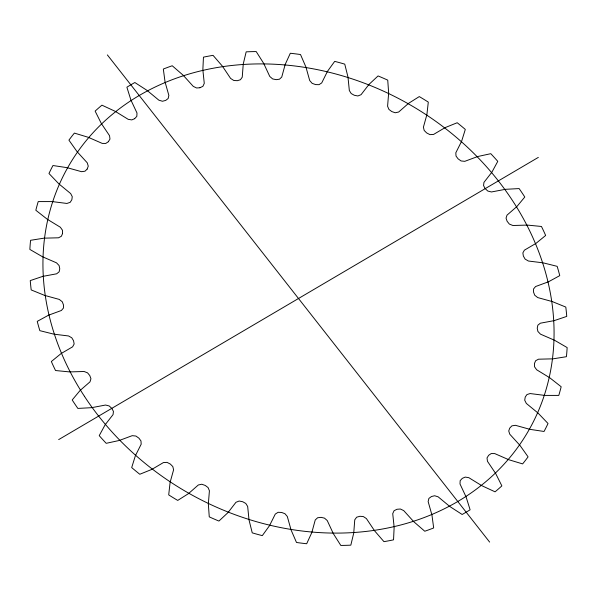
<?xml version="1.0" encoding="UTF-8"?>
<svg xmlns="http://www.w3.org/2000/svg" width="597" height="597" viewBox="0 0 597 597"><rect width="100%" height="100%" fill="white"/><g stroke="black" fill="none" stroke-linecap="round" stroke-linejoin="round"><path stroke-width="0.9" d="M62.551 233.494L62.484 230.255L60.349 227.233L47.282 219.256L35.827 210.256A279.277 235.278 29.9 0 1 38.215 201.592L52.148 201.585L66.901 203.45L70.17 202.346L71.849 199.719L72.267 196.682L70.677 193.577L58.916 183.898L48.969 173.496A279.277 235.278 29.9 0 1 52.954 165.526L67.043 167.653L81.61 171.697L85.013 171.19L87.11 169.152M62.528 233.614L61.372 236.263L58.506 237.8L43.977 238.166L30.574 240.3A279.277 235.278 29.9 0 0 29.85 249.419L42.499 256.762L56.514 262.837L59.11 265.561L59.767 268.837L59.133 271.814L56.655 273.799L42.745 276.389L30.246 280.597A279.277 235.278 29.9 0 0 31.201 289.926L44.7 295.418L59.282 299.418L62.275 301.776L63.491 304.977L63.424 308.089L61.401 310.477L48.499 315.216L37.23 321.38A279.277 235.278 29.9 0 0 39.842 330.663L53.82 334.156L68.573 335.969L71.782 337.798L73.543 340.715L74.147 343.984L72.618 346.82L61.066 353.588L51.342 361.536A279.277 235.278 29.9 0 0 55.543 370.528L69.618 371.916L84.132 371.498L87.558 372.856L89.781 375.535L90.953 378.752L89.99 381.856L80.11 390.453L72.2 399.975A279.277 235.278 29.9 0 0 77.864 408.423L91.662 407.676L105.542 405.035L109.199 405.953L111.87 408.46L113.445 411.445L113.057 414.609L105.109 424.818L99.229 435.646A279.277 235.278 29.9 0 0 106.206 443.317L119.34 440.459L132.221 435.668L135.9 436.041L138.922 438.168L140.974 440.944L141.183 444.198L135.385 455.735L131.691 467.578A279.277 235.278 29.9 0 0 139.795 474.264L151.914 469.369L163.429 462.563L167.041 462.369L170.332 464.063L172.809 466.555L173.593 469.817L170.108 482.354L168.705 494.898A279.277 235.278 29.9 0 0 177.712 500.42L188.48 493.622L198.323 484.98L201.764 484.234L205.234 485.443L208.069 487.577L209.413 490.756L208.338 503.965L209.263 516.86A279.277 235.278 29.9 0 0 218.927 521.062L228.047 512.547L235.949 502.308L239.121 501.032L242.68 501.719L245.792 503.45L247.665 506.457L249.024 519.972L252.247 532.86A279.277 235.278 29.9 0 0 262.307 535.636L269.538 525.636L275.284 514.077L278.105 512.301L281.65 512.457L284.956 513.726L287.306 516.48L291.06 529.935L296.5 542.472A279.277 235.278 29.9 0 0 306.679 543.748L311.821 532.531L315.246 519.965L317.641 517.741L321.074 517.353L324.492 518.136L327.246 520.562L333.298 533.591L340.805 545.434A279.277 235.278 29.9 0 0 350.827 545.158L353.737 533.039L354.76 519.815L356.655 517.203L359.894 516.286L363.319 516.554L366.409 518.584L374.595 530.83L383.953 541.651A279.277 235.278 29.9 0 0 393.542 539.852L394.147 527.151L392.729 513.629L394.08 510.696L397.027 509.271L400.371 509.017L403.714 510.599L413.803 521.733L424.773 531.24A279.277 235.278 29.9 0 0 433.676 527.957L431.944 515.024L428.139 501.57L428.9 498.398L431.482 496.517L434.653 495.749L438.146 496.831L449.877 506.547L462.153 514.48A279.277 235.278 29.9 0 0 470.115 509.801L466.108 496.995L460.003 483.973L460.168 480.652L462.302 478.354L465.212 477.093L468.779 477.66L481.816 485.682L495.062 491.831A279.277 235.278 29.9 0 0 501.868 485.883L495.697 473.548L487.465 461.317L487.018 457.936L488.659 455.287L491.234 453.563L494.756 453.593L508.756 459.712L522.614 463.906A279.277 235.278 29.9 0 0 528.084 456.854L519.912 445.325L509.778 434.22L508.734 430.989L509.711 428.131L511.883 425.862L515.39 425.303L529.957 429.347L544.046 431.474A279.277 235.278 29.9 0 0 548.031 423.504L538.084 413.102L526.323 403.423L524.711 400.199L525.233 397.065L526.927 394.58L530.099 393.55L544.852 395.415L558.785 395.408A279.277 235.278 29.9 0 0 561.173 386.744L549.718 377.744L536.651 369.767L534.516 366.745L534.449 363.506L535.628 360.737L538.494 359.2L553.023 358.834L566.426 356.7A279.277 235.278 29.9 0 0 567.15 347.581L554.501 340.238L540.486 334.163L537.89 331.439L537.233 328.163L537.867 325.186L540.345 323.201L554.255 320.611L566.754 316.403A279.277 235.278 29.9 0 0 565.799 307.074L552.3 301.582L537.718 297.582L534.725 295.224L533.509 292.023L533.576 288.911L535.599 286.523L548.501 281.784L559.77 275.62A279.277 235.278 29.9 0 0 557.158 266.337L543.18 262.844L528.427 261.031L525.121 259.105L523.368 256.053L522.868 252.897L524.382 250.18L535.934 243.412L545.658 235.464A279.277 235.278 29.9 0 0 541.457 226.472L527.382 225.084L512.868 225.502L509.338 224.062L507.092 221.241L506.047 218.129L507.01 215.144L516.89 206.547L524.8 197.025A279.277 235.278 29.9 0 0 519.136 188.577L505.338 189.324L491.458 191.965L487.801 191.047L485.13 188.54L483.555 185.555L483.943 182.391L491.891 172.182L497.771 161.354A279.277 235.278 29.9 0 0 490.794 153.683L477.66 156.541L464.779 161.332L461.1 160.959L458.078 158.832L456.026 156.056L455.817 152.802L461.615 141.265L465.309 129.422A279.277 235.278 29.9 0 0 457.205 122.736L445.086 127.631L433.571 134.437L429.959 134.631L426.668 132.937L424.191 130.445L423.407 127.183L426.892 114.646L428.295 102.102A279.277 235.278 29.9 0 0 419.288 96.58L408.52 103.378L398.677 112.02L395.236 112.766L391.766 111.557L388.931 109.423L387.587 106.244L388.662 93.035L387.737 80.14A279.277 235.278 29.9 0 0 378.073 75.938L368.953 84.453L361.051 94.692L357.879 95.968L354.32 95.281L351.208 93.55L349.335 90.543L347.976 77.028L344.753 64.14A279.277 235.278 29.9 0 0 334.693 61.364L327.462 71.364L321.716 82.923L319.014 84.67L315.612 84.595L312.149 83.349L309.694 80.52L305.94 67.065L300.5 54.528A279.277 235.278 29.9 0 0 290.321 53.252L285.179 64.469L281.754 77.035L279.471 79.207L276.18 79.655L272.628 78.923L269.754 76.438L263.702 63.409L256.195 51.566A279.277 235.278 29.9 0 0 246.173 51.842L243.263 63.961L242.24 77.185L240.442 79.729L237.36 80.692L233.808 80.491L230.591 78.416L222.405 66.17L213.047 55.349A279.277 235.278 29.9 0 0 203.458 57.148L202.853 69.849L204.271 83.371L202.92 86.304L199.973 87.729M87.169 169.055L88.266 166.13L87.222 162.78L77.088 151.675L68.916 140.146A279.277 235.278 29.9 0 1 74.386 133.094L88.244 137.288L102.244 143.407L105.766 143.437L108.258 141.795M108.341 141.713L109.982 139.064L109.535 135.683L101.303 123.452L95.132 111.117A279.277 235.278 29.9 0 1 101.938 105.169L115.184 111.318L128.221 119.34L131.788 119.907L134.601 118.713M134.698 118.646L136.832 116.348L136.997 113.027L130.892 100.005L126.885 87.199A279.277 235.278 29.9 0 1 134.847 82.52L147.123 90.453L158.854 100.169L162.474 101.259L165.735 100.386L168.16 98.505L168.861 95.43L165.056 81.976L163.324 69.043A279.277 235.278 29.9 0 1 172.227 65.76L183.197 75.267L193.286 86.401L196.629 87.983L199.853 87.759M58.67 439.616L538.33 157.384M107.363 54.909L489.637 542.091M84.401 396.266A265.314 223.517 29.9 0 0 526.412 434.303A265.314 223.517 29.9 0 0 284.687 64.931A265.314 223.517 29.9 0 0 84.401 396.266"/></g></svg>
